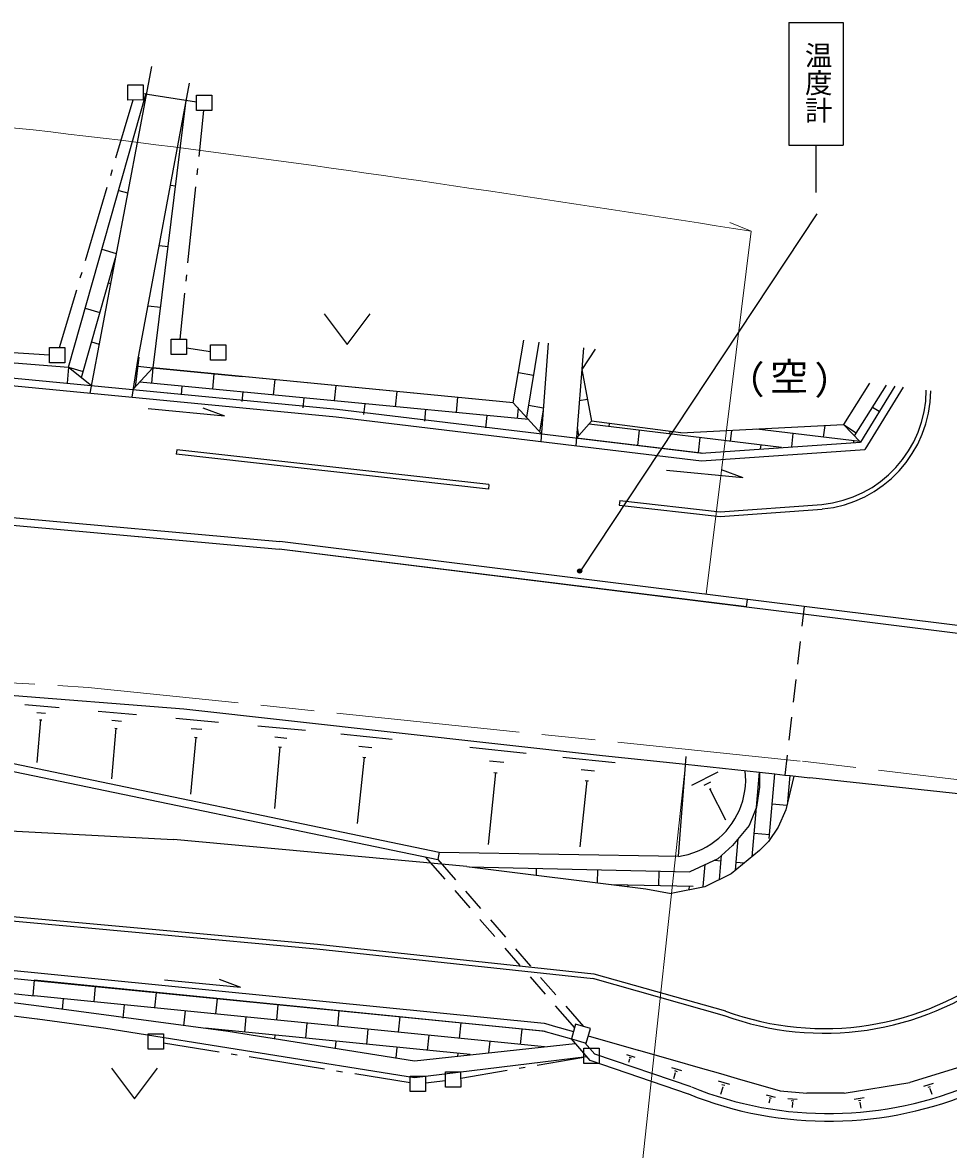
# Model space of a CAD drawing. Units: millimetres, scale not verified. Extents: x 40000 to 680000, y 20000 to 380000.
# Drawn here: x 299138 to 359775, y 268232 to 342018 of the extents above; entities that cross this region are included whole.
import ezdxf
from ezdxf.enums import TextEntityAlignment as Align

# ---------------------------------------------------------------- set-up
doc = ezdxf.new("R2010")
doc.units = ezdxf.units.MM
doc.header["$LTSCALE"] = 1000
doc.linetypes.add('CHAIN', pattern=[18.5, 12, -1.5, 3.5, -1.5])
for name, color, linetype, lineweight in [('M-BGD', 7, 'Continuous', 25), ('M-BMK', 2, 'CHAIN', 13), ('M-BMK-ROW', 30, 'Continuous', 25), ('M-STR-HTXT', 7, 'Continuous', 13), ('M-STR-STR1', 1, 'Continuous', 25), ('M-STR-STRC', 7, 'Continuous', 25)]:
    doc.layers.add(name, color=color, linetype=linetype, lineweight=lineweight)
doc.styles.add('@ＭＳ ゴシック', font='')
doc.styles.add('ＭＳ ゴシック', font='')
doc.styles.get('@ＭＳ ゴシック').set_extended_font_data('@MS Gothic')
doc.styles.get('ＭＳ ゴシック').set_extended_font_data('MS Gothic')

msp = doc.modelspace()

# ---------------------------------------------------------------- linework, layer by layer
at = {"layer": 'M-BGD'}
for p, q in [((307573, 339133), (303552, 317747)), ((310050, 338044), (306677, 319887)), ((302147, 319459), (307244, 337389)), ((309841, 336931), (307680, 319407)), ((309543, 335327), (309643, 335317)), ((308826, 331377), (309147, 331337)), ((305439, 331021), (306020, 330862)), ((304341, 327171), (305274, 326901)), ((308100, 327426), (308661, 327357)), ((302990, 318769), (305224, 326601)), ((304755, 324966), (304906, 324926)), ((303244, 323310), (304207, 323041)), ((307374, 323476), (308166, 323377)), ((318902, 322941), (320408, 320938)), ((320408, 320938), (321909, 322945)), ((303658, 321105), (304159, 320966)), ((331279, 317124), (331965, 321214)), ((332957, 321085), (332142, 316173)), ((333559, 321016), (333076, 314590)), ((291701, 320267), (302147, 319459)), ((335875, 320729), (335382, 314313)), ((336647, 320629), (335766, 319305)), ((290409, 319514), (319732, 316707)), ((306677, 319887), (306289, 317490)), ((306757, 320107), (306509, 318142)), ((306687, 319526), (307680, 319407)), ((290369, 319012), (319683, 316206)), ((302147, 319459), (302058, 318397)), ((302147, 319459), (303652, 318249)), ((302147, 319459), (303109, 319180)), ((307680, 319407), (306369, 317982)), ((307680, 319407), (307581, 318404)), ((307680, 319407), (313524, 318844)), ((331279, 317124), (307680, 319407)), ((311670, 319021), (311571, 318019)), ((331279, 317124), (313524, 318844)), ((331607, 319099), (332599, 318940)), ((335766, 319305), (336402, 315908)), ((332283, 316022), (306819, 318474)), ((309576, 318217), (309527, 317645)), ((315660, 318636), (315561, 317633)), ((319650, 318251), (319551, 317248)), ((354602, 318409), (352892, 315690)), ((355705, 318270), (353604, 314959)), ((356266, 318200), (354006, 314549)), ((356808, 318141), (354297, 314068)), ((313566, 317831), (313507, 317210)), ((317556, 317446), (317497, 316784)), ((323640, 317865), (323541, 316863)), ((327630, 317480), (327541, 316477)), ((336140, 317341), (335599, 317240)), ((307373, 316740), (312365, 316256)), ((310951, 316785), (312365, 316256)), ((319742, 316707), (343663, 313823)), ((321546, 317060), (321477, 316349)), ((325536, 316675), (325467, 315923)), ((331279, 317124), (333116, 315091)), ((331590, 316783), (331531, 316092)), ((332271, 316955), (333244, 316796)), ((333234, 316635), (332995, 315222)), ((354805, 316845), (355246, 316565)), ((319683, 316206), (343603, 313322)), ((329536, 316289), (329457, 315487)), ((336402, 315908), (335422, 314814)), ((342247, 315144), (336402, 315908)), ((335521, 315175), (335441, 315165)), ((335562, 314974), (335471, 315476)), ((348844, 314191), (336242, 315727)), ((337545, 315739), (337526, 315569)), ((339521, 315331), (339402, 314328)), ((341526, 315233), (341506, 315083)), ((342247, 315144), (352892, 315690)), ((345575, 315309), (345486, 314597)), ((353976, 314579), (347219, 315401)), ((347610, 315422), (347600, 315352)), ((349585, 315114), (349486, 314232)), ((351669, 315628), (351580, 314866)), ((352892, 315690), (354006, 314549)), ((352892, 315690), (353734, 315160)), ((343572, 313823), (335422, 314814)), ((343501, 314845), (343382, 313842)), ((343572, 313823), (354006, 314549)), ((347481, 314359), (347451, 314089)), ((353565, 314628), (353555, 314518)), ((309241, 314046), (309201, 313746)), ((329653, 311468), (309201, 313746)), ((329682, 311769), (309241, 314046)), ((343603, 313322), (354297, 314068)), ((341318, 312717), (346311, 312233)), ((344897, 312762), (346311, 312233)), ((329682, 311769), (329653, 311468)), ((338244, 310728), (338214, 310427)), ((338244, 310728), (344831, 309975)), ((338214, 310427), (344821, 309675)), ((344821, 309675), (351506, 310165)), ((344831, 309975), (351486, 310466)), ((296477, 309278), (315946, 307540)), ((296527, 309779), (315995, 308041)), ((350322, 303789), (315995, 308041)), ((315934, 307549), (346544, 303757)), ((346543, 303753), (315936, 307540)), ((346543, 303753), (346613, 304244)), ((346544, 303757), (350266, 303296)), ((288192, 298792), (309695, 297077)), ((299280, 297373), (301536, 297166)), ((300083, 296843), (300644, 296794)), ((304092, 296929), (306608, 296702)), ((309695, 297077), (337114, 294037)), ((300324, 296372), (300067, 293575)), ((300254, 296372), (300394, 296363)), ((304995, 296339), (305617, 296279)), ((309175, 296465), (311982, 296208)), ((314558, 295971), (317666, 295684)), ((290442, 295176), (326427, 287708)), ((305256, 295808), (304960, 292500)), ((305176, 295818), (305336, 295798)), ((310479, 295214), (310134, 291494)), ((310178, 295805), (310880, 295745)), ((310389, 295223), (310570, 295204)), ((315662, 295241), (316444, 295172)), ((319972, 295447), (323350, 295091)), ((290343, 294685), (326328, 287216)), ((315993, 294590), (315628, 290560)), ((315903, 294600), (316094, 294580)), ((321165, 294637), (322018, 294548)), ((328423, 294567), (332112, 294181)), ((321517, 293916), (321062, 289585)), ((321417, 293925), (321628, 293906)), ((329727, 293686), (330649, 293587)), ((334528, 293923), (337947, 293567)), ((337114, 294037), (342549, 293451)), ((342095, 287428), (342587, 293954)), ((335732, 293103), (336594, 293014)), ((342549, 293451), (347410, 292926)), ((344663, 292945), (342950, 292070)), ((330109, 292895), (329624, 288203)), ((329999, 292905), (330229, 292885)), ((336094, 292382), (335639, 288041)), ((335984, 292392), (336204, 292362)), ((344193, 292283), (343762, 292062)), ((347202, 290643), (347410, 292929)), ((347410, 292929), (347401, 291956)), ((347410, 292926), (347410, 292926)), ((347410, 292926), (348412, 292818)), ((348027, 288589), (348412, 292820)), ((348412, 292818), (349065, 292747)), ((349656, 292681), (349127, 290475)), ((349247, 290996), (349405, 292711)), ((344214, 291852), (344104, 291801)), ((344154, 291831), (345179, 289818)), ((347401, 291956), (347202, 290643)), ((267374, 290744), (309025, 288526)), ((349197, 290756), (348235, 290835)), ((347202, 290643), (346733, 289439)), ((346916, 287395), (347202, 290643)), ((349127, 290475), (348618, 289342)), ((346733, 289439), (345642, 288125)), ((348618, 289342), (347987, 288389)), ((328243, 286748), (309025, 288526)), ((345835, 286511), (346012, 288576)), ((348057, 288840), (347054, 288929)), ((344681, 287271), (345642, 288125)), ((347407, 287796), (345535, 286270)), ((347987, 288389), (347407, 287796)), ((325516, 287386), (326783, 285933)), ((326427, 287708), (326328, 287216)), ((326328, 287216), (327481, 285894)), ((326427, 287708), (342095, 287428)), ((344681, 287271), (342838, 286417)), ((344882, 287111), (344421, 287151)), ((344773, 285898), (344911, 287482)), ((328243, 286748), (339953, 285290)), ((328393, 286738), (342838, 286417)), ((328774, 286728), (328774, 286648)), ((332784, 286644), (332774, 286163)), ((336793, 286549), (336775, 285677)), ((340803, 286464), (340784, 285492)), ((343721, 285446), (343850, 286889)), ((346406, 286973), (345874, 287022)), ((343050, 285445), (337697, 285558)), ((345535, 286270), (343822, 285436)), ((327441, 285179), (328427, 284049)), ((328138, 285141), (329124, 284011)), ((338780, 285539), (338780, 285429)), ((339953, 285290), (341607, 284992)), ((343822, 285436), (341607, 284992)), ((342789, 285445), (342779, 285284)), ((294237, 283574), (318417, 281372)), ((294257, 283865), (318447, 281672)), ((329085, 283296), (330071, 282166)), ((329782, 283257), (330768, 282127)), ((318417, 281372), (336513, 279432)), ((318447, 281672), (336542, 279722)), ((330729, 281412), (331715, 280282)), ((331425, 281373), (332411, 280243)), ((297098, 280090), (333309, 276500)), ((336542, 279722), (345166, 277299)), ((297059, 279588), (333219, 275999)), ((299906, 279312), (299807, 278309)), ((332518, 276038), (299906, 279312)), ((308426, 279333), (313419, 278859)), ((312015, 279378), (313419, 278859)), ((332372, 279529), (333359, 278399)), ((333069, 279489), (334055, 278359)), ((336462, 279442), (345086, 277008)), ((291357, 278749), (300390, 277608)), ((296960, 278596), (299908, 278299)), ((333321, 274957), (299908, 278299)), ((303896, 278906), (303797, 277914)), ((307886, 278511), (307787, 277508)), ((291248, 277906), (300281, 276766)), ((300390, 277608), (312611, 275971)), ((301802, 278111), (301733, 277400)), ((305792, 277706), (305703, 276824)), ((311876, 278105), (311777, 277113)), ((315866, 277710), (315767, 276717)), ((334016, 277645), (335284, 276192)), ((334712, 277605), (335865, 276283)), ((300120, 276786), (304602, 276181)), ((309782, 277310), (309683, 276318)), ((313772, 276915), (313673, 275912)), ((319856, 277314), (319757, 276312)), ((323846, 276909), (323747, 275916)), ((304602, 276181), (324814, 272950)), ((328460, 274439), (311107, 276169)), ((311678, 276110), (311678, 276100)), ((312611, 275971), (324802, 274043)), ((317762, 276509), (317663, 275517)), ((321752, 276114), (321653, 275111)), ((327836, 276513), (327737, 275511)), ((331826, 276118), (331727, 275115)), ((333370, 275959), (332518, 276038)), ((333219, 275999), (335085, 275470)), ((333309, 276500), (333530, 276431)), ((333530, 276431), (333881, 276331)), ((333881, 276331), (335224, 275952)), ((335354, 276433), (335085, 275470)), ((336327, 276154), (335354, 276433)), ((336047, 275191), (336327, 276154)), ((315668, 275715), (315639, 275494)), ((319658, 275319), (319609, 274858)), ((325742, 275718), (325643, 274716)), ((329732, 275313), (329653, 274561)), ((335085, 275470), (336047, 275191)), ((336319, 274049), (335085, 275470)), ((336187, 275672), (339456, 274735)), ((323648, 274914), (323579, 274222)), ((324802, 274043), (335336, 275170)), ((327638, 274518), (327618, 274348)), ((336610, 274480), (335967, 275211)), ((339456, 274735), (339466, 274735)), ((339466, 274735), (341852, 274056)), ((324814, 272950), (336078, 274329)), ((342758, 271862), (336319, 274049)), ((342917, 272334), (336610, 274480)), ((338684, 274443), (339226, 274283)), ((338885, 274142), (338825, 273932)), ((338855, 274273), (338985, 274233)), ((338875, 274153), (338905, 274143)), ((341852, 274056), (343357, 273627)), ((361810, 274034), (357241, 272614)), ((304966, 273545), (306472, 271542)), ((306472, 271542), (307973, 273549)), ((341643, 273595), (342284, 273405)), ((341884, 273244), (341774, 272863)), ((341843, 273395), (342004, 273345)), ((341864, 273254), (341904, 273234)), ((343357, 273627), (344851, 273198)), ((344851, 273198), (345944, 272879)), ((344701, 272717), (345443, 272508)), ((344992, 272317), (344853, 271835)), ((344942, 272487), (345122, 272437)), ((344972, 272316), (345012, 272307)), ((345944, 272879), (348751, 272081)), ((352942, 271916), (357241, 272614)), ((358153, 272375), (358805, 272576)), ((358444, 272315), (358604, 272365)), ((347840, 271819), (348431, 271650)), ((348030, 271639), (348171, 271599)), ((348751, 272081), (350506, 271923)), ((349263, 271561), (349875, 271531)), ((352942, 271916), (350506, 271923)), ((353604, 271516), (354255, 271628)), ((358544, 272205), (358585, 272215)), ((358564, 272215), (358675, 271854)), ((348071, 271499), (348001, 271258)), ((348051, 271499), (348081, 271489)), ((349484, 271431), (349644, 271421)), ((349544, 271300), (349585, 271300)), ((349564, 271300), (349545, 270970)), ((353874, 271427), (354035, 271457)), ((353955, 271306), (353995, 271316)), ((353975, 271306), (354036, 270926))]:
    msp.add_line(p, q, dxfattribs=at)
for centre, radius, start, end in [((350764, 317992), 7558, 275.38257, 359.66355), ((350764, 317992), 7859, 275.38257, 359.40542), ((341406, 292469), 5092, 307.09365, 6.26222), ((341406, 292469), 5092, 277.7054, 307.09365), ((351647, 294949), 19105, 249.91856, 306.90846), ((351647, 294949), 18804, 249.84924, 307.84968), ((351647, 294949), 19105, 249.84924, 249.91856), ((351928, 294579), 23997, 247.99961, 293.51217), ((351928, 294579), 24498, 247.99961, 293.51217)]:
    msp.add_arc(centre, radius, start, end, dxfattribs=at)
at = {"layer": 'M-BMK'}
for p, q in [((269505, 300510), (303428, 298482)), ((350065, 293664), (303428, 298482)), ((367108, 291642), (350065, 293664))]:
    msp.add_line(p, q, dxfattribs=at)
at = {"layer": 'M-BMK-ROW'}
for p, q in [((306031, 337948), (307033, 337950)), ((306032, 336946), (306031, 337948)), ((307033, 337950), (307034, 336948)), ((307034, 337368), (310533, 336832)), ((310532, 337253), (311535, 337254)), ((310534, 336251), (310532, 337253)), ((311535, 337254), (311536, 336252)), ((305255, 333153), (306383, 336947)), ((307034, 336948), (306032, 336946)), ((311536, 336252), (310534, 336251)), ((310985, 336251), (310673, 333248)), ((304913, 332002), (305027, 332386)), ((310590, 332453), (310549, 332055)), ((303261, 326443), (304685, 331236)), ((310466, 331259), (309950, 326286)), ((302919, 325292), (303033, 325676)), ((309867, 325490), (309826, 325092)), ((301564, 320732), (302691, 324526)), ((309743, 324297), (309431, 321294)), ((308880, 321293), (309882, 321294)), ((308881, 320291), (308880, 321293)), ((309882, 321294), (309884, 320292)), ((297254, 320501), (300913, 320270)), ((300912, 320731), (301914, 320732)), ((300913, 319728), (300912, 320731)), ((301914, 320732), (301916, 319730)), ((309884, 320292), (308881, 320291)), ((309883, 320713), (311457, 320475)), ((311457, 320906), (312459, 320907)), ((311458, 319903), (311457, 320906)), ((312459, 320907), (312460, 319905)), ((301916, 319730), (300913, 319728)), ((312460, 319905), (311458, 319903)), ((307369, 275793), (308371, 275795)), ((307370, 274791), (307369, 275793)), ((308371, 275795), (308372, 274792)), ((308372, 274792), (307370, 274791)), ((308372, 275213), (312005, 274628)), ((312795, 274500), (313190, 274437)), ((335887, 274860), (336890, 274861)), ((335889, 273858), (335887, 274860)), ((336890, 274861), (336891, 273859)), ((313979, 274309), (318916, 273513)), ((332845, 273750), (335888, 274269)), ((336891, 273859), (335889, 273858)), ((319706, 273386), (320100, 273322)), ((320890, 273195), (324523, 272609)), ((324523, 273030), (325525, 273032)), ((324524, 272028), (324523, 273030)), ((325525, 273032), (325527, 272029)), ((326828, 273314), (327830, 273315)), ((326829, 272312), (326828, 273314)), ((327830, 273315), (327832, 272313)), ((327831, 272894), (330874, 273413)), ((331662, 273548), (332057, 273615)), ((325526, 272591), (326829, 272753)), ((327832, 272313), (326829, 272312)), ((325527, 272029), (324524, 272028))]:
    msp.add_line(p, q, dxfattribs=at)
at = {"layer": 'M-STR-HTXT'}
for p, q in [((343906, 304581), (346850, 328362)), ((345456, 328931), (346850, 328362)), ((342548, 293453), (338004, 251528))]:
    msp.add_line(p, q, dxfattribs=at)
msp.add_open_spline([(177308, 337291), (189513, 337331), (201718, 337371), (213935, 337521), (233758, 337765), (253613, 338300), (273366, 337243), (297966, 335928), (322408, 332145), (346850, 328362)], degree=3, knots=[0, 0, 0, 0, 1, 1, 1, 2, 2, 2, 3, 3, 3, 3], dxfattribs=at)
at = {"layer": 'M-STR-STR1'}
for p, q in [((350322, 303789), (350174, 302491)), ((350266, 303296), (384526, 299051)), ((369370, 301429), (350322, 303789)), ((350061, 301497), (349891, 300007)), ((349778, 299013), (349609, 297523)), ((349495, 296529), (349326, 295039)), ((349213, 294045), (349065, 292747)), ((349065, 292747), (349405, 292711)), ((349405, 292711), (350688, 292572)), ((377686, 289662), (350688, 292572))]:
    msp.add_line(p, q, dxfattribs=at)
at = {"layer": 'M-STR-STRC'}
for p, q in [((349311, 342018), (352880, 342018)), ((349311, 342018), (349311, 333982)), ((352880, 342018), (352880, 333982)), ((349311, 333982), (352880, 333982)), ((351096, 333982), (351096, 330892)), ((335746, 306175), (351184, 329494)), ((335583, 306068), (335653, 306138))]:
    msp.add_line(p, q, dxfattribs=at)
for radius in [140, 140, 110, 80, 50]:
    msp.add_circle((335623, 306108), radius, dxfattribs=at)

# ---------------------------------------------------------------- texts
at = {"layer": 'M-BGD', "style": 'ＭＳ ゴシック'}
for s, p in [('（', (345233, 317169)), ('空', (348100, 317367)), ('）', (350997, 317131))]:
    msp.add_text(s, height=1833, rotation=0.078, dxfattribs=at).set_placement(p, align=Align.BOTTOM_LEFT)
at = {"layer": 'M-STR-STRC', "style": '@ＭＳ ゴシック'}
msp.add_text('温度計', height=1320, rotation=270, dxfattribs=at).set_placement((350198, 340782), align=Align.BOTTOM_LEFT)

doc.saveas('drawing.dxf')
